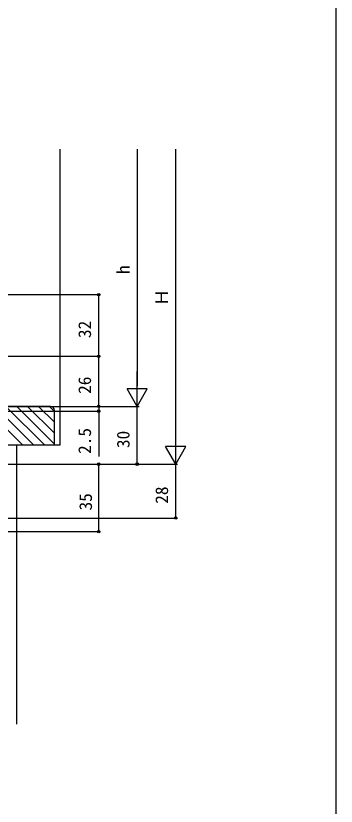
# Model space of a CAD drawing. Units: millimetres, scale not verified. Extents: x -525 to 525, y -783 to 779.
# Drawn here: x 358.7 to 525, y -141.3 to 269.1 of the extents above; entities that cross this region are included whole.
import ezdxf
from ezdxf.enums import TextEntityAlignment as Align

# ---------------------------------------------------------------- set-up
doc = ezdxf.new("R2010")
doc.units = ezdxf.units.MM
doc.header["$LTSCALE"] = 4
for name, color, linetype in [('0-7_YKK_D', 6, 'Continuous'), ('0-8_YKK_ZWAK', 7, 'Continuous'), ('0-9_YSS_K', 3, 'Continuous'), ('0-A_YSS_KE', 3, 'Continuous')]:
    doc.layers.add(name, color=color, linetype=linetype)
doc.styles.add('ＭＳ ゴシック', font='')
doc.styles.get('ＭＳ ゴシック').set_extended_font_data('MS Gothic')

msp = doc.modelspace()

# ---------------------------------------------------------------- linework, layer by layer
at = {"layer": '0-7_YKK_D'}
for p, q in [((421.697, 199.789), (421.697, 76.789)), ((441.697, 46.789), (441.697, 199.789)), ((264.697, 124.289), (402.697, 124.289)), ((401.697, 92.289), (401.697, 124.289)), ((278.797, 92.289), (402.697, 92.289)), ((278.797, 92.289), (402.697, 92.289)), ((401.697, 66.289), (401.697, 92.289)), ((421.697, 66.289), (421.697, 84.476)), ((421.697, 66.289), (416.447, 75.382)), ((426.947, 75.382), (416.447, 75.382)), ((421.697, 66.289), (426.947, 75.382)), ((304.097, 66.289), (402.697, 66.289)), ((304.097, 66.289), (402.697, 66.289)), ((304.097, 66.289), (422.697, 66.289)), ((304.097, 66.289), (422.697, 66.289)), ((401.697, 66.289), (401.697, 68.839)), ((401.697, 66.289), (401.697, 63.789)), ((421.697, 36.289), (421.697, 66.289)), ((294.197, 63.789), (402.697, 63.789)), ((401.697, 63.789), (401.697, 40.269)), ((441.697, 36.289), (441.697, 54.476)), ((441.697, 36.289), (436.447, 45.382)), ((446.947, 45.382), (436.447, 45.382)), ((441.697, 36.289), (446.947, 45.382)), ((279.197, 36.289), (422.697, 36.289)), ((279.197, 36.289), (442.697, 36.289)), ((279.197, 36.289), (442.697, 36.289)), ((279.247, 36.292), (402.697, 36.292)), ((401.697, 1.289), (401.697, 36.292)), ((441.697, 8.289), (441.697, 36.289)), ((229.196, 8.289), (442.697, 8.289)), ((194.397, 1.289), (402.697, 1.289))]:
    msp.add_line(p, q, dxfattribs=at)
for centre in [(401.697, 124.289), (401.697, 92.289), (401.697, 92.289), (401.697, 66.289), (401.697, 66.289), (401.697, 63.789), (401.697, 36.292), (421.697, 36.289), (441.697, 8.289), (401.697, 1.289)]:
    msp.add_circle(centre, 0.637, dxfattribs=at)
at = {"layer": '0-8_YKK_ZWAK'}
msp.add_lwpolyline([(-525, -782.9), (525, -782.9), (525, 747.1)], dxfattribs=at)
at = {"layer": '0-9_YSS_K'}
for p, q in [((342.162, 66.289), (362.162, 46.289)), ((347.819, 66.289), (367.819, 46.289)), ((353.476, 66.289), (373.476, 46.289)), ((359.132, 66.289), (378.697, 46.725)), ((364.789, 66.289), (378.697, 52.381)), ((370.446, 66.289), (378.697, 58.038)), ((376.103, 66.289), (378.697, 63.695)), ((359.197, -98.711), (359.197, 46.289)), ((359.197, -98.711), (359.197, 46.289))]:
    msp.add_line(p, q, dxfattribs=at)
msp.add_lwpolyline([(378.697, 46.289), (381.697, 46.289), (381.697, 199.789)], dxfattribs=at)
at = {"layer": '0-A_YSS_KE'}
for points in [[(376.697, 66.289), (293.697, 66.289), (293.697, 63.289), (281.697, 63.289), (279.697, 61.289), (279.697, 46.289)], [(279.697, 46.289), (378.697, 46.289), (378.697, 64.289)]]:
    msp.add_lwpolyline(points, dxfattribs=at)
msp.add_arc((376.697, 64.289), 2, 0.00001, 89.99999, dxfattribs=at)

# ---------------------------------------------------------------- texts
at = {"layer": '0-7_YKK_D', "style": 'ＭＳ ゴシック'}
for s, p in [('h', (419.697, 135.016)), ('Ｈ', (439.697, 118.278)), ('32', (399.697, 101.744)), ('26', (399.697, 72.769)), ('2.5', (399.697, 41.604)), ('30', (419.697, 44.641)), ('35', (400.197, 12.245)), ('28', (439.697, 15.718))]:
    msp.add_text(s, height=6.598, rotation=90, dxfattribs=at).set_placement(p, align=Align.BOTTOM_LEFT)

doc.saveas('drawing.dxf')
